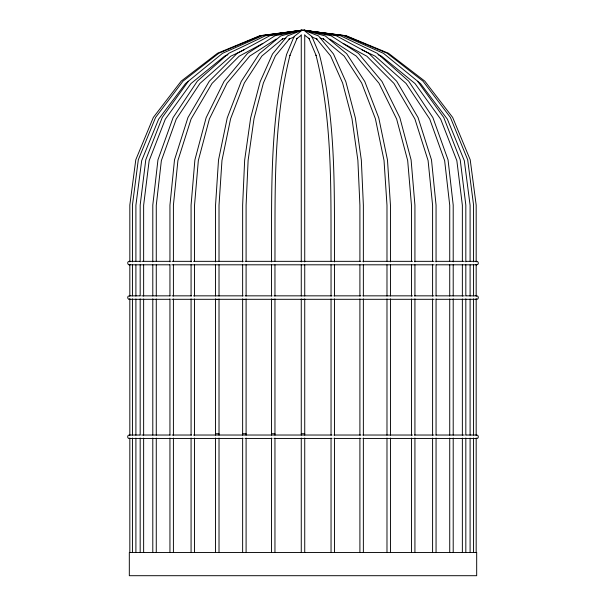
<?xml version="1.0" encoding="UTF-8"?>
<svg xmlns="http://www.w3.org/2000/svg" width="606" height="606" viewBox="0 0 606 606"><rect width="100%" height="100%" fill="white"/><g stroke="black" fill="none" stroke-linecap="round" stroke-linejoin="round"><path stroke-width="0.91" d="M304.939 30.527L346.155 35.724L388.469 53.245L424.806 81.128L452.682 117.458L470.211 159.772L476.172 205.063L476.172 261.875M304.765 30.527L345.503 35.724L387.173 53.245L422.95 81.128L450.44 117.488L467.688 159.787L473.559 205.07L473.559 261.875M301.235 30.527L300.932 30.527A1.735 0.591 82 0 1 301.47 30.527A1.735 1.621 68.9 0 1 303.151 30.527A1.735 1.492 -75.2 0 1 304.727 30.527M188.474 81.28L185.489 83.605L158.605 119.185L141.683 160.666L135.903 205.29L135.903 261.11M301.091 31.073L294.061 36.565L286.615 54.373C269.526 122.101 271.768 192.647 271.503 261.943M300.758 35.663L296.508 38.882L297.107 38.261L289.865 55.525L290.001 55.161C273.041 122.336 275.222 192.314 274.957 261.05M276.177 39.049L249.778 56.078L227.008 83.242L209.388 118.958L198.321 160.545L194.534 205.26L194.534 261.088M262.762 43.458L239.135 56.229L212.024 83.439L191.11 118.958L177.914 160.545L173.407 205.26L173.407 261.088M244.066 49.836L230.697 56.229L199.95 83.439L176.255 119.094L161.363 160.62L156.272 205.275L156.272 261.103M227.924 54.707L224.455 56.229L190.981 83.56L165.302 119.185L149.152 160.666L143.637 205.29L143.637 261.11M301.902 30.361L287.441 35.951L272.503 54.01L260.141 81.749L250.649 117.897L244.665 160.105L242.635 205.146L242.635 261.943M294.19 37.034L288.964 39.049L289.66 38.61L275.435 55.835L263.39 82.984L254.035 118.564L248.119 160.34L246.097 205.207L246.097 261.05M130.078 264.633C127.502 265.898 126.578 261.141 129.442 261.337L139.918 261.337M130.078 299.137C127.502 300.402 126.578 295.645 129.442 295.842L139.918 295.842M301.629 30.361L280.699 35.951L259.33 53.692L241.218 81.492L227.235 117.897L218.516 159.999L215.547 205.123L215.547 261.928M285.797 38.117L282.252 39.049L282.593 38.882L261.837 56.078L244.332 82.984L230.598 118.776L221.97 160.454L219.016 205.237L219.016 261.072M301.394 30.361L274.927 35.777L247.468 53.449L224 81.492L206.131 117.715L194.897 159.908L191.072 205.101L191.072 261.898M476.119 261.428C478.498 260.55 479.338 264.686 476.801 264.807L436.025 264.807M476.119 295.933C478.498 295.054 479.338 299.19 476.801 299.311L436.025 299.311M476.119 435.116C478.498 434.229 479.338 438.365 476.801 438.486L362.888 438.486M301.485 30.3L269.662 35.777L237.06 53.449L209.259 81.295L187.936 117.579L174.498 159.908L169.945 205.101L169.945 261.898M301.288 30.3L265.413 35.777L228.78 53.298L197.329 81.174L173.111 117.579L157.954 159.832L152.795 205.078L152.795 261.883M301.144 30.3L262.443 35.724L222.561 53.298L188.428 81.174L162.241 117.488L145.773 159.787L140.175 205.07L140.175 261.875M301.061 30.527L260.497 35.724L218.827 53.245L183.05 81.128L155.56 117.488L138.312 159.787L132.441 205.07L132.441 261.875M301.023 30.3L259.845 35.724L217.531 53.245L181.194 81.128L153.318 117.458L135.789 159.772L129.828 205.063L129.828 261.875M139.918 435.025L129.442 435.025C127.222 434.782 126.965 438.418 129.199 438.486L243.112 438.486M129.199 438.486L129.646 438.456M141.743 261.337L170.157 261.337M171.998 261.337L191.625 261.337M193.519 261.337L243.195 261.337M245.059 261.337L360.941 261.337M362.805 261.337L412.481 261.337M414.375 261.337L434.002 261.337M435.843 261.337L464.257 261.337M466.082 261.337L476.558 261.337M129.199 264.807L169.975 264.807M171.816 264.807L434.184 264.807M141.743 295.842L170.157 295.842M171.998 295.842L191.625 295.842M193.519 295.842L243.195 295.842M245.059 295.842L272.117 295.842M273.988 295.842L332.012 295.842M333.883 295.842L360.941 295.842M362.805 295.842L412.481 295.842M414.375 295.842L434.002 295.842M435.843 295.842L464.257 295.842M466.082 295.842L476.558 295.842M129.199 299.311L169.975 299.311M171.816 299.311L434.184 299.311M215.547 299.432L219.016 299.432M242.635 299.432L246.097 299.432M271.503 299.432L274.957 299.432M301.265 299.432L304.735 299.432M215.547 433.745L219.016 433.745M242.635 433.745L246.097 433.745M271.503 433.745L274.957 433.745M301.265 433.745L304.735 433.745M141.743 435.025L170.157 435.025M171.998 435.025L191.625 435.025M193.519 435.025L332.012 435.025M333.883 435.025L360.941 435.025M362.805 435.025L412.481 435.025M414.375 435.025L434.002 435.025M435.843 435.025L464.257 435.025M466.082 435.025L476.558 435.025M244.975 438.486L272.071 438.486M273.95 438.486L332.05 438.486M333.929 438.486L361.024 438.486M476.801 264.807L475.922 264.633M476.801 299.311L475.922 299.137M476.354 438.456L476.801 438.486M304.856 30.3L343.557 35.724L383.439 53.298L417.572 81.174L443.759 117.488L460.227 159.787L465.825 205.07L465.825 261.875M304.712 30.3L340.587 35.777L377.22 53.298L408.671 81.174L432.889 117.579L448.046 159.832L453.205 205.078L453.205 261.883M304.515 30.3L336.338 35.777L368.94 53.449L396.741 81.295L418.064 117.579L431.502 159.908L436.055 205.101L436.055 261.898M304.606 30.361L331.073 35.777L358.532 53.449L382 81.492L399.869 117.715L411.103 159.908L414.928 205.101L414.928 261.898M129.442 261.337L129.881 261.428M129.442 295.842L129.881 295.933M129.442 435.025L129.881 435.116M304.371 30.361L325.301 35.951L346.67 53.692L364.782 81.492L378.765 117.897L387.484 159.999L390.453 205.123L390.453 261.921M320.203 38.117L323.748 39.049L323.407 38.882L344.163 56.078L361.668 82.984L375.402 118.776L384.03 160.454L386.984 205.237L386.984 261.072M304.098 30.361L318.559 35.951L333.497 54.01L345.859 81.749L355.351 117.897L361.335 160.105L363.365 205.146L363.365 261.943M311.81 37.034L317.036 39.049L316.34 38.61L330.565 55.835L342.61 82.984L351.965 118.564L357.881 160.34L359.903 205.207L359.903 261.05M378.076 54.707L381.545 56.229L415.019 83.56L440.698 119.185L456.848 160.666L462.363 205.29L462.363 261.11M361.933 49.836L375.303 56.229L406.05 83.439L429.745 119.094L444.637 160.62L449.728 205.275L449.728 261.103M343.238 43.458L366.865 56.229L393.976 83.439L414.89 118.958L428.086 160.545L432.593 205.26L432.593 261.088M329.823 39.049L356.222 56.078L378.992 83.242L396.612 118.958L407.679 160.545L411.466 205.26L411.466 261.088M304.909 31.073L311.938 36.565L319.385 54.373C336.474 122.101 334.232 192.647 334.497 261.943M305.242 35.663L309.492 38.882L308.893 38.261L316.135 55.525L315.999 55.161C332.959 122.336 330.778 192.314 331.043 261.05M417.526 81.28L420.511 83.605L447.395 119.185L464.317 160.666L470.097 205.29L470.097 261.11M304.947 30.3L305.068 30.527A1.735 0.591 -82 0 0 304.53 30.527A1.735 1.621 -68.9 0 0 302.849 30.527A1.735 1.492 75.2 0 0 301.273 30.527M476.172 264.716L476.172 295.955M476.172 298.796L476.172 435.138M476.172 437.979L476.172 552.543M473.559 264.716L473.559 295.963M473.559 298.803L473.559 435.138M473.559 437.979L473.559 552.543M470.097 264.898L470.097 296.122M470.097 298.963L470.097 435.214M470.097 438.055L470.097 552.543M465.825 264.716L465.825 295.963M465.825 298.803L465.825 435.138M465.825 437.979L465.825 552.543M462.363 264.898L462.363 296.122M462.363 298.963L462.363 435.214M462.363 438.055L462.363 552.543M453.205 264.724L453.205 295.97M453.205 298.811L453.205 435.146M453.205 437.986L453.205 552.543M449.728 264.89L449.728 296.114M449.728 298.955L449.728 435.206M449.728 438.047L449.728 552.543M436.055 264.739L436.055 295.986M436.055 298.826L436.055 435.146M436.055 437.986L436.055 552.543M432.593 264.875L432.593 296.099M432.593 298.94L432.593 435.206M432.593 438.04L432.593 552.543M414.928 264.739L414.928 295.986M414.928 298.826L414.928 435.146M414.928 437.986L414.928 552.543M411.466 264.875L411.466 296.099M411.466 298.94L411.466 435.206M411.466 438.04L411.466 552.543M390.453 264.761L390.453 296.001M390.453 298.841L390.453 435.161M390.453 437.994L390.453 552.543M386.984 264.852L386.984 296.084M386.984 298.925L386.984 435.199M386.984 438.032L386.984 552.543M363.365 264.784L363.365 296.023M363.365 298.856L363.365 435.169M363.365 438.009L363.365 552.543M359.903 264.83L359.903 296.061M359.903 298.902L359.903 435.184M359.903 438.024L359.903 552.543M334.497 264.784L334.497 296.023M334.497 298.856L334.497 435.169M334.497 438.009L334.497 552.543M331.043 264.83L331.043 296.061M331.043 298.902L331.043 435.184M331.043 438.024L331.043 552.543M304.735 34.716L304.735 261.951M304.735 264.792L304.735 296.039M304.735 298.879L304.735 435.176M304.735 438.017L304.735 552.543M301.265 34.716L301.265 261.951M301.265 264.792L301.265 296.039M301.265 298.879L301.265 435.176M301.265 438.017L301.265 552.543M274.957 264.799L274.957 296.061M274.957 298.902L274.957 435.184M274.957 438.024L274.957 552.543M271.503 264.777L271.503 296.023M271.503 298.856L271.503 435.169M271.503 438.009L271.503 552.543M246.097 264.799L246.097 296.061M246.097 298.902L246.097 435.184M246.097 438.024L246.097 552.543M242.635 264.777L242.635 296.023M242.635 298.856L242.635 435.169M242.635 438.009L242.635 552.543M219.016 264.814L219.016 296.084M219.016 298.925L219.016 435.199M219.016 438.032L219.016 552.543M215.547 264.761L215.547 296.016M215.547 298.841L215.547 435.161M215.547 437.994L215.547 552.543M194.534 264.875L194.534 296.099M194.534 298.94L194.534 435.206M194.534 438.04L194.534 552.543M191.072 264.739L191.072 295.986M191.072 298.826L191.072 435.146M191.072 437.986L191.072 552.543M173.407 264.875L173.407 296.099M173.407 298.94L173.407 435.206M173.407 438.04L173.407 552.543M169.945 264.739L169.945 295.986M169.945 298.826L169.945 435.146M169.945 437.986L169.945 552.543M156.272 264.89L156.272 296.114M156.272 298.955L156.272 435.206M156.272 438.047L156.272 552.543M152.795 264.724L152.795 295.97M152.795 298.811L152.795 435.146M152.795 437.986L152.795 552.543M143.637 264.898L143.637 296.122M143.637 298.963L143.637 435.214M143.637 438.055L143.637 552.543M140.175 264.716L140.175 295.963M140.175 298.803L140.175 435.138M140.175 437.979L140.175 552.543M135.903 264.898L135.903 296.122M135.903 298.963L135.903 435.214M135.903 438.055L135.903 552.543M132.441 264.716L132.441 295.963M132.441 298.803L132.441 435.138M132.441 437.979L132.441 552.543M129.828 264.716L129.828 295.955M129.828 298.796L129.828 435.138M129.828 437.979L129.828 552.543M302.129 30.527A1.735 1.72 0 0 1 303.871 30.527M303.515 30.527A1.735 1.697 52.8 0 0 301.811 30.527A1.735 0.864 81.4 0 0 300.887 30.527A1.735 1.106 80.2 0 1 302.068 30.527M302.485 30.527A1.735 1.697 -52.8 0 1 304.189 30.527A1.735 0.864 -81.4 0 1 305.113 30.527A1.735 1.106 -80.2 0 0 303.932 30.527M303.583 30.527A1.735 1.318 -78.4 0 1 304.916 30.527M301.084 30.527A1.735 1.318 78.4 0 1 302.417 30.527M476.68 552.543L129.32 552.543L129.32 575.7L476.68 575.7L476.68 552.543"/></g></svg>
